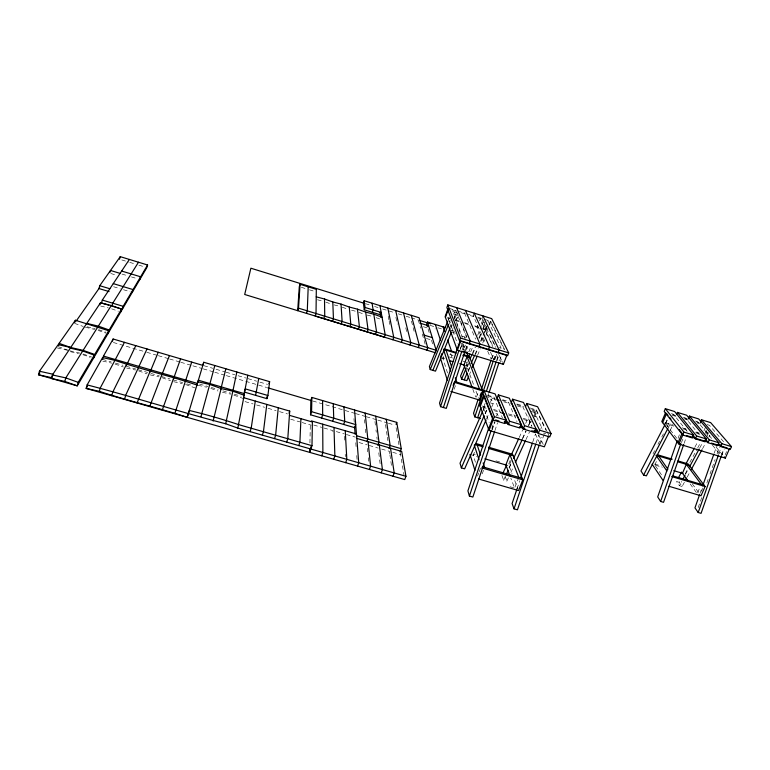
<?xml version="1.0" encoding="UTF-8"?>
<svg xmlns="http://www.w3.org/2000/svg" width="770" height="770" viewBox="0 0 770 770"><rect width="100%" height="100%" fill="white"/><g stroke="black" fill="none" stroke-linecap="round" stroke-linejoin="round"><path stroke-width="0.58" stroke-dasharray="3.85 2.89" d="M309.925 442.942L310.329 424.068M460.229 349.368L462.087 343.69M462.202 350.052L464.05 344.421M463.078 350.244L464.936 344.565M465.446 349.811L466.918 345.306M491.443 358.964L493.31 353.305M493.618 359.888L495.505 354.19M494.263 359.831L496.13 354.171M496.467 360.764L498.729 353.931M497.083 360.697L498.95 355.047M483.127 410.603L485.004 404.914M488.016 395.799L488.777 393.518M499.691 360.504L501.568 354.806M491.828 428.476L494.071 421.719M491.982 429.622L494.61 421.71M496.486 416.05L497.237 413.788L494.956 413.105M494.918 430.632L497.535 422.759M517.074 488.719L519.75 480.74M532.763 441.99L535.448 434.011M536.122 443.068L538.827 435.021M540.742 429.323L541.512 427.052M539.539 444.078L541.83 437.283M678.091 438.4L679.66 433.895M684.126 443.356L686.109 437.678M700.065 493.339L702.423 486.63M714.223 453.097L716.591 446.388M698.188 507.594L701.73 497.535M706.85 483.011L708.419 478.545M709.998 474.07L715.109 459.546M717.082 453.963L719.44 447.255M718.843 453.886L720.826 448.246M721.721 454.762L723.704 449.122M454.146 317.731L456.1 312.341M456.004 320.705L457.958 315.325M443.741 356.5L442.971 358.618L447.639 373.267M460.296 349.156L462.202 343.959M474.195 313.149L473.242 315.719L485.62 343.41M466.447 349.888L467.977 345.74M477.852 325.113L477.053 327.25L484.292 343.574M479.431 320.83L480.23 318.684L493.041 346.356M454.127 389.264L455.628 385.212M468.949 351.813L470.865 346.625M482.944 315.883L481.991 318.453L495.553 347.395M481.269 323.785L482.857 319.502L478.189 318.048M467.4 361.775L466.225 364.932L473.974 385.703M486.111 326.49L484.917 329.695L492.752 346.644M489.152 324.372L490.346 321.177L504.36 349.85M489.528 325.171L490.731 321.966L487.304 320.897M476.466 397.108L478.363 392.065M491.905 358.868L493.849 353.709M494.763 359.744L496.717 354.585M500.086 362.526L502.435 356.346M485.148 403.278L483.541 407.513L489.191 422.547M474.445 452.308L473.261 455.417L475.436 462.25M492.02 430.074L494.994 422.316M477.487 476.12L478.728 472.886M479.142 471.808L481.212 466.418M482.155 473.877L483.82 469.575M510.163 460.412L508.566 464.512L512.05 473.608M511.097 460.758L509.095 465.889L505.851 464.945M530.299 419.188L529.481 421.286L531.935 426.532M534.188 415.771L536.238 410.545L531.675 409.168M534.794 417.022L536.854 411.786L532.282 410.41M518.797 477.361L514.572 488.055L510.837 478.151M540.271 444.396L544.621 433.443M448.207 320.012L449.103 317.798M449.276 322.534L450.161 320.349M449.516 324.16L450.411 321.947M453.559 314.199L454.454 311.985L455.503 314.622L454.146 317.962M450.517 326.884L451.422 324.651M451.268 327.202L452.163 324.988M454.868 318.347L457.111 312.812L451.788 311.147M451.826 331.052L453.183 327.712M455.907 321.023L458.179 315.459L452.818 313.785M470.701 351.842L473.001 346.356M477.612 335.364L481.289 326.576M481.75 325.479L483.599 321.08M466.745 366.905L468.141 363.584M472.318 353.632L475.109 347M478.825 338.155L481.144 332.63M483.002 328.203L484.859 323.785M467.313 366.915L468.699 363.623M472.847 353.748L475.619 347.155M479.306 338.377L481.154 333.978M483.002 329.589L485.312 324.103M467.967 371.015L469.825 366.597M474.946 354.441L477.275 348.916M480.538 341.187L482.867 335.662M483.329 334.555L486.592 326.817M468.516 371.005L469.902 367.714M475.456 354.547L478.228 347.963M481 341.38L484.243 333.699M484.705 332.601L487.939 324.921M469.642 374.018L470.576 371.814M477.573 355.249L480.374 348.627M482.713 343.102L484.109 339.791M485.976 335.373L487.843 330.956M665.434 423.529L668.033 417.427M654.856 465.032L656.993 460.046M681.354 442.644L683.644 437.36M482.944 410.603L485.331 405.116M485.09 413.577L486.986 409.226M485.293 413.779L487.208 409.399M490.557 401.738L491.51 399.543L488.19 398.542M685.204 474.099L687.369 469.151M705.628 432.384L706.514 430.363M706.552 434.107L707.438 432.095M486.525 418.909L488.911 413.49M491.761 406.974L493.195 403.721L491.51 399.543M707.062 436.244L708.39 433.221M697.63 492.579L699.901 487.449M701.393 491.375L702.76 488.296M721.403 455.984L724.195 449.699M725.215 454.762L726.611 451.624M519.24 437.476L522.705 429.891M525.669 423.394L528.644 416.897M509.085 467.669L511.078 463.338M522.493 438.448L525.958 430.863M528.441 425.454L530.424 421.123M508.373 477.824L506.872 481.086L503.638 480.153L505.139 476.88M509.143 468.141L511.646 462.683M522.657 438.669L526.16 431.027M528.663 425.569L530.665 421.2M510.885 472.366L512.897 468.006M525.939 439.641L529.452 432.008M665.54 423.529L667.725 419.323M653.008 453.848L654.654 450.691M657.936 444.377L659.572 441.22M661.767 437.014L663.413 433.856M667.244 426.493L669.977 421.228M668.456 427.331L670.67 423.096M670.169 430.315L672.932 425.011M694.935 447.081L697.736 441.865M703.905 430.401L706.138 426.224M684.386 482.28L682.114 486.467L679.169 482.289L680.285 480.201M689.833 462.491L697.129 448.949M697.687 447.909L700.498 442.702M705.541 433.327L706.668 431.248M682.114 486.467L679.381 485.658L681.643 481.462M685.608 474.118L688.438 468.872M699.766 447.88L702.596 442.635M707.13 434.242L708.265 432.143M687.225 477.034L690.055 471.789M702.538 448.727L705.378 443.481M708.785 437.196L709.921 435.098M102.805 361.111L111.727 363.142M126.588 368.022L135.424 370.024M198.006 385.25L206.591 387.195M150.217 374.884L158.966 376.867M222.463 392.286L230.653 394.144M173.693 381.708L182.355 383.662M57.307 347.963L67.529 350.292M69.8 350.812L79.955 353.132M70.493 351.726L78.405 353.526M87.068 326.778L95.162 328.684M85.422 327.25L94.691 329.435M100.726 306.056L108.32 307.904M317.51 299.78L323.727 301.388M334.055 304.872L340.225 306.47M351.543 310.204L355.625 311.263M367.203 315.065L372.998 316.566M359.08 442.548L366.972 444.829M369.215 445.483L378.205 448.082M381.564 449.054L389.408 451.326L389.755 453.694M392.758 452.298L400.573 454.56M510.01 486.736L517.969 489.037L513.744 478.016M199.497 384.057L207.919 386.502M211.278 387.483L218.199 389.495M222.809 390.842L230.856 393.181M234.301 394.182L241.174 396.194M102.535 359.369L111.169 361.871M115.481 363.132L123.007 365.317M126.232 366.25L135.876 369.061M138.023 369.687L147.638 372.478M150.843 373.411L159.361 375.885M161.498 376.511L169.987 378.975M173.173 379.899L182.692 382.671M186.917 383.903L192.192 385.433M245.043 401.613L253.118 403.952M256.564 404.962L264.62 407.301M268.056 408.302L276.083 410.631M279.52 411.632L287.518 413.952M313.727 425.05L321.648 427.35M323.9 428.005L332.919 430.613L333.015 434.193M336.288 431.595L344.151 433.876M346.394 434.53L355.355 437.129M290.656 419.217L299.857 421.883M302.148 422.547L311.321 425.204M113.363 342.486L145.645 351.957M146.8 352.294L157.176 355.345M158.322 355.682L168.697 358.724M169.621 358.993L180.219 362.102M180.777 362.266L191.74 365.49M192.895 365.827L202.115 368.532M203.261 368.869L213.637 371.91M214.792 372.247L225.158 375.298M226.313 375.635L266.641 387.474M312.736 400.997L355.365 413.509M355.644 413.596L365.74 416.551M366.231 416.695L377.262 419.939M377.829 420.102L387.628 422.98M388.35 423.192L394.644 425.04M473.011 454.108L475.302 454.781M495.947 460.826L500.538 462.164M469.989 454.454L476.89 456.475M203.915 365.692L212.761 368.291M216.072 369.263L224.888 371.852M225.985 372.18L234.773 374.759M238.065 375.731L245.736 377.983M247.921 378.628L256.66 381.198M259.923 382.161L267.546 384.394M654.693 464.021L661.526 466.062M655.511 465.224L662.364 467.275M543.447 433.087L545.747 433.77M679.169 482.289L676.455 481.481L679.381 485.658M489.836 402.71L493.195 403.721M533.177 415.742L536.478 416.743M482.058 405.973L486.611 407.34M493.435 409.38L500.269 411.43M508.238 413.827L516.198 416.214M523.032 418.264L529.856 420.314M482.511 407.205L487.083 408.572M493.926 410.622L501.915 413.018M508.768 415.078L515.611 417.128M523.61 419.525L531.647 421.931M487.304 395.077L493.888 397.07L502.463 417.994M502.646 399.707L508.113 401.353L516.997 421.604M516.824 403.99L522.272 405.626L531.81 426.031M529.866 407.927L536.372 409.89L546.671 430.7M488.334 396.098L495.177 398.157M502.021 400.227L508.864 402.286M516.853 404.693L523.696 406.762M485.389 396.271L495.678 399.37M503.686 401.786L510.549 403.855M517.411 405.925L523.128 407.648M531.117 411.478L534.399 412.46M113.594 286.738L120.197 288.731M123.489 289.722L130.072 291.705M121.958 274.053L128.282 275.968M131.439 276.921L137.753 278.836M110.822 273.504L116.145 275.121M449.853 354.46L453.01 355.422L452.115 357.858L450.604 353.44M665.203 422.605L673.163 425.04M682.249 427.822L686.792 429.208M695.888 431.989L699.295 433.029M448.968 356.895L452.77 358.06M463.117 361.226L467.814 362.66L466.553 365.808L463.944 365.009M663.779 423.019L674.029 426.156M683.144 428.938L687.697 430.334M695.676 432.769L700.228 434.155M121.804 259.942L128.638 262.031M129.774 262.378L134.346 263.773M138.879 265.15L144.577 266.892M442.346 357.646L444.617 358.339M440.344 357.809L446.042 359.552M671.401 413.634L673.471 414.27L687.341 431.585M683.442 417.34L685.502 417.966L699.815 435.397M695.445 421.026L697.495 421.652L711.701 438.544M707.139 424.617L709.44 425.329L724.685 443.029M426.33 338.434L431.431 340.003M672.508 414.53L675.925 415.579M683.895 418.023L687.312 419.072M696.417 421.873L698.698 422.566M672.239 415.271L677.947 417.022M684.79 419.121L688.216 420.17M697.351 422.98L700.767 424.029M365.423 303.669L370.158 305.132M374.586 306.498L378.051 307.577M382.546 308.963L394.894 312.784M398.244 313.823L402.72 315.209M406.069 316.249L410.535 317.625M411.238 317.846L418.11 319.974M451.326 330.253L454.762 331.321M430.026 325.354L434.482 326.73L435.223 329.011M437.812 327.76L442.269 329.137M452.25 332.226L455.57 333.246M462.414 336.278L467.169 337.751M499.307 347.684L501.193 348.271M301.339 287.297L307.442 289.183M309.463 289.809L314.535 291.378M423.308 326.721L427.831 328.107M447.409 317.336L449.68 318.048M455.359 319.81L459.902 321.225M464.445 322.64L470.124 324.411M474.667 325.816L478.074 326.884M482.617 328.289L487.16 329.704M447.697 318.116L449.978 318.828M455.667 320.599L463.636 323.073M464.772 323.429L469.325 324.844M475.013 326.615L481.847 328.742M482.983 329.098L487.535 330.513M449.391 308.375L456.215 310.512M457.351 310.868L465.311 313.351M466.447 313.708L473.281 315.844M477.621 317.086L483.512 319.04M484.657 319.396L490.711 321.186L504.985 350.311M451.961 309.848L456.523 311.272M461.086 312.707L464.503 313.775M470.2 315.556L473.627 316.624M376.078 317.663L381.217 319.492M358.704 312.264L364.884 314.468M342.294 307.211L348.483 309.415M325.797 302.129L330.965 303.967M111.621 308.828L118.407 311.253M98.56 329.618L106.125 332.322M98.088 330.369L105.673 333.083M74.555 323.371L83.247 326.47M233.888 395.145L243.176 398.465M210.807 388.427L218.054 391.016M185.56 384.528L195.946 388.234M162.201 377.733L170.526 380.717M138.677 370.899L147.031 373.893M115.009 364.027L123.392 367.021M83.256 354.027L91.659 357.03M82.852 354.681L90.215 357.309M58.212 346.673L67.693 350.061M716.042 446.995L722.78 455.06M712.481 445.243L719.921 454.194M666.137 424.443L677.379 439.112M692.269 483.791L699.324 493.483M690.17 483.926L696.475 492.636M655.501 465.985L662.662 476.505M547.191 431.739L548.731 434.858M536.238 410.545L546.017 430.343M533.591 410.805L542.523 429.131M488.103 321.148L501.02 347.905M538.711 434.886L543.697 445.416M482.857 319.502L487.862 330.166M490.365 335.499L495.88 347.231M498.97 354.912L502.444 362.343M535.371 433.895L539.78 443.347M496.178 354.056L499.114 360.408M490.461 352.054L493.888 359.686M487.66 351.187L491.039 358.81M464.474 312.986L475.61 339.185M456.928 312.351L458.237 315.594M460.412 321.003L466.957 337.222M455.686 310.233L466.591 337.356M497.237 413.788L498.132 416.021M464.32 336.865L465.523 339.917M456.437 321.812L462.5 337.327M465.532 345.085L468.131 351.736M454.233 317.423L458.574 328.578M459.007 329.685L461.615 336.384M463.328 343.892L465.898 350.552M462.279 343.112L465.253 350.86M461.269 343.083L464.223 350.822M476.033 391.237L478.497 397.869M448.073 318.231L457.467 343.584M505.12 476.332L506.872 481.086M472.847 389.293L475.677 397.012M501.915 475.398L503.638 480.153M428.053 328.857L429.429 333.41M431.498 340.225L433.221 345.903M418.331 320.041L420.622 328.145M422.258 333.93L425.55 345.538M411.44 321.08L414.761 333.747M405.761 327.799L407.137 333.516M395.896 317.336L397.397 324.16M388.205 316.239L388.908 319.762M389.139 320.946L389.841 324.468M396.078 427.648L399.235 446.571M400.227 452.462L403.99 475.023M385.529 424.559L386.357 430.286M386.53 431.431L387.195 436.012M387.358 437.158L387.859 440.594M389.918 454.878L391.815 467.919M374.961 421.556L375.404 425.136M375.981 429.901L376.28 432.278M376.857 437.042L377.146 439.429M378.782 452.798L379.504 458.699M379.649 459.873L380.226 464.589M364.47 419.631L364.826 423.182M365.413 429.111L365.76 432.663M367.319 448.352L367.665 451.865M368.253 457.736L368.599 461.249M353.959 418.62L354.239 422.393M355.788 442.731L356.144 447.543M356.76 455.57L357.116 460.287M344.277 436.272L344.594 442.278M345.22 454.271L345.345 456.668"/><path stroke-width="1.16" d="M309.79 448.843L309.713 452.385L311.985 445.686L312.399 422.008L289.414 415.328M310.849 449.035L310.897 446.658M311.581 411.69L355.711 424.578L354.643 427.658L310.531 414.809L311.581 411.69L311.86 397.426L396.762 422.383L401.247 448.708L400.121 451.826M310.531 414.809L310.849 400.448L311.86 397.426M308.202 286.835L307.288 310.839L306.46 313.351M300.926 418.678L299.905 442.221L298.779 445.58M300.059 284.313L299.299 286.671L297.701 310.676L298.519 308.164L300.059 284.313L316.316 289.347L316.027 313.515L315.2 316.027L384.326 337.144L385.183 334.671L379.966 305.632M243.753 397.715L289.713 411.093L287.788 438.736L286.671 442.105M278.278 407.763L275.631 435.252L274.515 438.621M266.892 398.648L267.912 395.501L245.341 388.898L244.34 392.065L266.892 398.648L267.18 396.329M266.805 404.423L263.427 431.749L262.329 435.127M267.912 395.501L269.625 381.66L203.752 362.266L202.808 365.365L113.123 339.002L103.459 356.077L102.535 359.369M255.303 401.074L251.184 428.226L250.086 431.624M258.73 378.455L255.63 395.356M243.676 395.693L244.1 393.383M243.811 395.79L247.805 375.24M197.919 381.776L209.729 384.461L221.134 388.542L232.829 391.199L225.668 423.76C179.208 411.786 133.605 396.868 87.135 384.913L86.163 388.417L404.75 479.575L405.954 476.303L401.709 451.422L356.799 438.4M233.012 390.313L236.842 372.016M221.134 388.542L213.136 421.026M225.841 368.772L220.846 389.1M58.51 345.566L59.107 343.353L75.402 320.243L108.714 330.744L94.671 354.479L83.112 350.35L58.202 344.642L39.443 371.236L38.5 374.778L77.231 385.857L146.849 267.585L147.59 265.005L120.245 256.651L99.754 285.708L98.984 288.548L109.07 291.58M86.279 324.132L52.408 374.952L51.455 378.484L64.834 381.429L77.231 385.857L78.194 382.353L94.286 355.143L82.708 350.995L70.272 348.146M52.187 376.857L52.658 375.096M209.729 384.461L200.941 416.666M209.96 383.595L214.811 365.529M74.834 322.322L75.402 320.243M64.834 381.429L65.796 377.906L82.708 350.995M99.917 304.814L100.456 302.851L111.313 305.488L121.496 309.126L120.669 312.062M129.379 259.442L102.304 300.079L101.496 303.005L108.801 305.18M110.004 272.282L110.505 270.472L120.091 273.379M119.523 259.249L120.245 256.651M93.372 358.445L94.286 355.143M93.757 357.781L94.671 354.479M111.939 306.114L112.747 303.197L138.494 262.233M107.839 333.853L108.714 330.744M108.291 333.102L109.157 329.993L121.496 309.126M112.526 341.1L113.123 339.002M147.59 265.005L123.162 306.306L122.343 309.222L112.978 306.422M311.985 445.686L238.902 424.703C222.578 419.246 206.062 414.491 189.333 410.468L187.235 417.34C158.245 407.6 128.34 401.055 99.359 391.304L100.341 387.82L114.894 360.37C141.969 369.513 169.852 375.875 196.928 385.01M132.267 292.359L133.056 289.587L113.277 283.62M139.851 279.471L140.612 276.796L121.65 271.04M111.698 395.722L112.689 392.238L126.424 364.489M126.549 365.163L135.751 345.653M124.75 398.581L125.751 395.106L138.581 367.261M137.05 402.98L150.083 371.371M150.092 372.016L158.245 352.265M149.967 405.8L162.114 374.114M162.229 410.179L173.577 378.214M173.491 378.821L180.594 358.839M187.235 417.34L203.752 362.266M175.011 412.961L185.503 380.919M196.745 385.587L198.381 380.216L244.485 393.663M405.954 476.303L237.815 428.101L244.196 395.26L232.829 391.199M268.971 383.701L269.625 381.66M457.005 349.638L439.545 403.085L440.546 406.666L446.282 408.379L464.705 352.063M440.546 406.666L458.958 350.302M443.414 407.522L461.836 351.178M185.791 380.062L191.72 362.102M289.01 413.221L289.713 411.093M478.016 399.668L473.54 413.24L474.811 416.878L480.49 418.572M481.75 388.359L491.067 360.091M474.811 416.878L493.243 361.034M477.65 417.725L481.038 407.474M486.303 391.526L496.092 361.9M489.152 392.382L498.931 362.776M323.91 318.241L324.738 315.739L324.517 299.001L316.229 296.845M488.555 428.611L467.919 490.856L469.402 496.063L472.857 497.054L494.542 431.758M469.402 496.063L491.087 430.728M332.611 321.34L333.439 318.847L332.794 301.956L324.517 299.001M341.254 323.544L342.092 321.052L341.023 304.092L332.794 301.956M516.689 489.864L512.098 503.541L514.023 508.845L517.43 509.817L539.164 445.214M520.905 477.323L532.388 443.135M536.209 431.729L536.979 429.458M514.023 508.845L535.747 444.203M349.927 326.634L350.774 324.151L349.282 307.038L341.023 304.092M321.61 418.033L322.668 414.934L322.582 400.573M364.172 300.743L363.392 303.034L364.277 309.81L380.38 314.776L381.189 312.447L365.076 307.471L364.172 300.743L419.14 317.769L427.725 347.694L426.85 350.138M364.277 309.81L365.076 307.471M358.512 328.819L359.359 326.336L357.453 309.155L349.282 307.038M332.659 421.248L333.718 418.158L333.275 403.721M321.735 455.821L322.88 452.49L322.717 424.183M372.343 312.293L373.142 309.964L372.074 303.188M367.165 331.909L368.022 329.425L365.692 312.1L357.453 309.155M343.67 424.463L344.729 421.373L343.94 406.849M375.683 334.065L376.54 331.591L373.806 314.199L365.692 312.1M333.718 459.247L334.863 455.927L333.997 427.466M345.653 462.664L346.818 459.344L345.249 430.728M677.302 440.652L657.705 496.919L660.641 501.472L663.548 502.329L683.731 444.483M660.641 501.472L680.824 443.607M392.873 339.762L393.74 337.289L387.83 308.067M357.55 466.071L358.724 462.76L354.566 409.977M401.391 342.361L402.267 339.897L395.684 310.503M367.069 441.094L367.81 438.996L365.163 413.095M699.67 494.465L694.954 507.873L698.188 512.502L701.066 513.349L721.326 455.888M703.212 484.397L713.828 454.213M698.188 512.502L718.449 455.012M409.9 344.96L410.776 342.506L403.519 312.928M369.417 469.459L370.591 466.158L368.079 441.672M377.878 445.378L378.994 442.25L375.722 416.195M445.31 327.558L427.494 322.043L426.676 324.314L427.369 326.586M418.389 347.559L419.265 345.104L411.334 315.353M396.05 424.357L396.762 422.383M389.014 448.612L390.14 445.483L386.261 419.294M381.227 472.847L382.411 469.556L379.331 444.935M447.813 304.891L446.879 307.48L459.536 340.879L507.632 355.711L508.691 352.91L491.674 318.616L447.813 304.891L460.566 338.049L459.536 340.879M447.861 309.097L445.137 316.634L457.37 350.244L503.397 364.364L506.92 355.086L460.807 340.869L457.37 350.244M445.426 317.413L448.544 308.78M435.589 351.909L436.176 350.273L427.494 322.043M393.008 476.216L394.202 472.934L390.534 448.178M440.729 356.751L441.884 353.574M457.024 349.311L460.075 340.994M453.106 385.356L454.233 382.305L482.732 390.919L479.306 400.005L450.854 391.458M469.209 343.863L470.249 341.043L456.629 307.654M478.853 346.837L479.903 344.017L465.427 310.406M488.469 349.801L489.528 346.991L474.195 313.149M480.057 395.944L481.192 392.921M498.065 352.756L499.124 349.955L482.944 315.883M484.109 390.573L482.915 393.759L493.079 420.025L504.725 423.5L506.015 420.15L495.1 393.894L484.109 390.573L494.359 416.666L489.056 430.411L544.361 446.821L548.731 435.839M483.772 394.721L479.777 405.289L489.056 430.411M480.23 406.522L484.243 395.924L492.367 416.859M498.382 394.894L497.179 398.061L508.21 424.539L519.798 427.995L521.107 424.665L509.326 398.196L498.382 394.894L509.499 421.2L508.21 424.539M488.546 429.044L492.79 417.956L493.31 419.294M512.599 399.187L511.386 402.344L523.273 429.034L534.813 432.48L536.132 429.159L524.572 425.704L512.599 399.187L523.494 402.479L538.269 433.51L549.77 436.936L551.089 433.625L537.604 406.743L526.757 403.47L525.535 406.618M523.273 429.034L524.572 425.704M162.451 373.267L169.429 355.557M538.269 433.51L539.587 430.189L526.757 403.47M488.43 447.168L512.57 454.271L522.791 479.845L518.547 490.557L478.671 479.027M447.765 321.128L429.41 366.568L430.238 369.561L435.493 371.15L451.374 332.168M430.238 369.561L448.39 324.719M432.865 370.351L450.065 328.001M464.714 366.125L460.575 376.02L461.634 379.071L466.841 380.65L468.709 376.232M468.401 357.338L469.777 354.046M461.634 379.071L466.283 368.012M469.998 359.167L471.856 354.739M464.243 379.86L467.034 373.229M471.221 363.286L474.484 355.548M472.443 367.396L477.111 356.356M665.347 408.678L664.183 411.421L682.692 434.992L692.442 437.966L693.693 435.098L674.635 411.536L665.347 408.678L683.933 432.114L693.693 435.098M665.684 412.431L661.796 421.565L678.909 444.03L725.321 458.102L729.527 448.66M662.643 422.672L666.541 413.519L668.023 415.405M676.638 414.212L677.427 412.393L686.676 415.232L706.34 438.958L705.089 441.816L695.368 438.861L692.423 435.204M688.274 418.822L689.448 416.089L698.679 418.928L718.949 442.798L717.678 445.657L707.996 442.702L705.724 439.949M681.633 434.357L677.985 442.817L679.929 443.405M682.692 434.992L683.933 432.114M678.909 444.03L683.038 434.492M482.463 411.7L460.036 463.222L461.365 467.891L464.637 468.834L486.053 419.997M700.257 422.499L701.441 419.775L710.633 422.605L731.5 446.629L730.229 449.478L720.585 446.533L718.323 443.867M695.368 438.861L696.619 435.993L677.427 412.393M461.365 467.891L484.147 415.742M707.996 442.702L709.257 439.843L689.448 416.089M720.585 446.533L721.846 443.684L701.441 419.775M677.927 460.903L688.197 463.983L705.099 486.525L700.998 495.774L668.812 486.236M502.906 473.232L506.371 465.648M511.319 454.82L518.749 438.563M506.14 474.695L508.142 470.326M513.648 458.323L522.156 439.757M515.399 462.549L525.438 440.738M138.966 366.424L147.012 348.964M665.001 424.588L640.958 470.922L643.614 475.042L646.376 475.86L669.611 431.373M643.614 475.042L667.908 428.389M115.327 359.542L124.451 342.332M678.688 477.313L681.488 472.097M685.974 463.761L694.376 448.121M682.778 479.364L685.04 475.167M689.574 466.774L699.199 448.929M685.521 480.182L686.657 478.083M691.191 469.7L701.971 449.776M87.318 386.357L86.163 388.417L99.359 391.304M87.135 384.913L102.612 357.559L114.894 360.37M83.112 350.35L97.867 326.875M100.456 302.851L86.769 323.39L98.339 326.124L111.313 305.488M39.876 372.824L38.5 374.778L51.956 377.733M76.269 320.926L99.609 287.643M52.408 374.952L65.796 377.906L78.194 382.353M39.443 371.236L52.899 374.21M103.459 356.077L197.399 383.441M482.357 466.745L522.195 478.353M481.693 467.881L522.791 479.845M311.398 420.892L356.452 433.991M356.597 435.743L401.247 448.708M267.796 387.811L311.581 400.66M484.936 458.824L506.795 465.215M475.793 443.443L482.684 445.474M475.023 444.415L483.146 446.812M488.911 448.506L513.109 455.619M494.359 416.666L506.015 420.15M509.499 421.2L521.107 424.665M539.587 430.189L551.089 433.625M673.788 470.682L682.923 473.415M102.304 300.079L123.162 306.306M504.302 421.392L507.757 422.422M520.424 426.205L522.724 426.898M534.236 430.334L537.691 431.364M495.572 419.977L498.97 420.988M504.619 422.672L509.143 424.029M519.327 427.061L524.986 428.755M531.772 430.776L538.557 432.807M673.105 475.976L704.126 485.225M671.71 476.582L705.099 486.525M99.754 285.708L109.86 288.74M657.378 454.724L672.22 459.18M655.925 455.224L670.795 459.69M677.658 461.75L689.102 465.186M501.915 413.018L504.206 413.702M454.849 381.593L482.338 389.899M496.823 399.717L499.104 400.41M298.519 308.164L436.176 350.273M435.522 352.795L244.696 294.486L250.876 268.21L364.277 303.313M449.459 360.591L452.875 361.64M459.719 363.729L464.272 365.115M696.619 435.993L706.34 438.958M709.257 439.843L718.949 442.798M721.846 443.684L731.5 446.629M692.278 436.397L694.54 437.091M704.714 440.19L706.976 440.883M718.294 444.329L720.556 445.022M686.436 435.531L707.976 442.096M711.384 443.125L727.255 447.967M424.116 335.123L432.288 337.635M463.915 351.418L467.361 352.477M444.29 348.839L455.676 352.323M463.646 354.768L469.344 356.52L482.732 390.919M443.424 349.33L455.984 353.18M462.828 355.278L469.681 357.376M419.255 320.33L430.709 323.872M420.747 323.371L428.649 325.816M460.566 338.049L508.691 352.91M373.806 314.199L382.026 317.134M98.339 326.124L109.157 329.993M59.107 343.353L70.696 347.501M225.668 423.76L237.815 428.101M724.281 456.851L725.321 458.102M669.505 417.282L670.978 419.169M679.13 429.525L682.095 433.298M701.268 484.369L686.349 464.358L682.461 473.281L688.062 481.019M658.697 456.052L667.927 469.228M656.608 456.206L666.916 471.009M652.084 464.204L663.047 480.432M502.945 363.401L503.397 364.364M518.797 477.361L509.865 454.666L505.851 464.945L510.01 475.947M466.755 352.775L468.478 357.222M479.498 389.043L467.063 356.577L463.944 365.009L472.039 387.089M478.911 398.966L479.306 400.005M443.087 326.865L444.617 331.264M447.668 340.051L451.48 351.033M446.061 350.138L451.595 366.703M455.282 377.752L456.754 382.17M477.208 445.06L480.557 455.118M483.165 462.943L484.648 467.419M435.3 324.459L440.507 340.359M443.799 350.475L450.537 371.025M474.291 445.214L479.027 459.719M440.344 357.809L447.37 380.313M469.989 454.454L474.946 470.374M379.976 312.495L380.823 317.279M354.595 427.109L355.134 434.184"/></g></svg>
